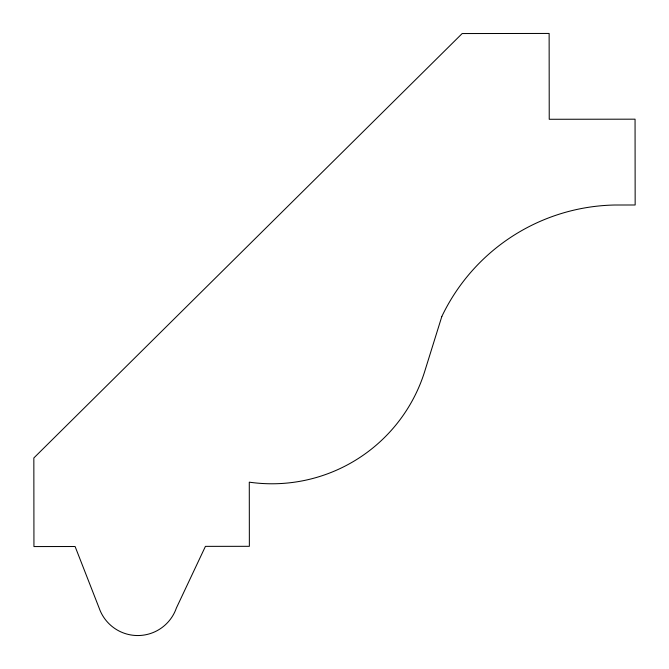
<?xml version="1.0" encoding="UTF-8"?>
<svg xmlns="http://www.w3.org/2000/svg" width="669" height="669" viewBox="0 0 669 669"><rect width="100%" height="100%" fill="white"/><g stroke="black" fill="none" stroke-linecap="round" stroke-linejoin="round"><path stroke-width="1" d="M441.824 316.487L424.74 371.337A160.016 160.016 0 0 1 249.286 482.165L249.361 546.314L205.433 546.364L176.357 608.079A40.859 40.859 0 0 1 99.188 608.171L75.104 546.514L33.943 546.565L33.843 457.956L462.17 33.55L549.132 33.45L549.232 119.274L635.057 119.174L635.157 204.99L614.61 205.015A195.808 195.808 0 0 0 441.824 316.487"/></g></svg>
